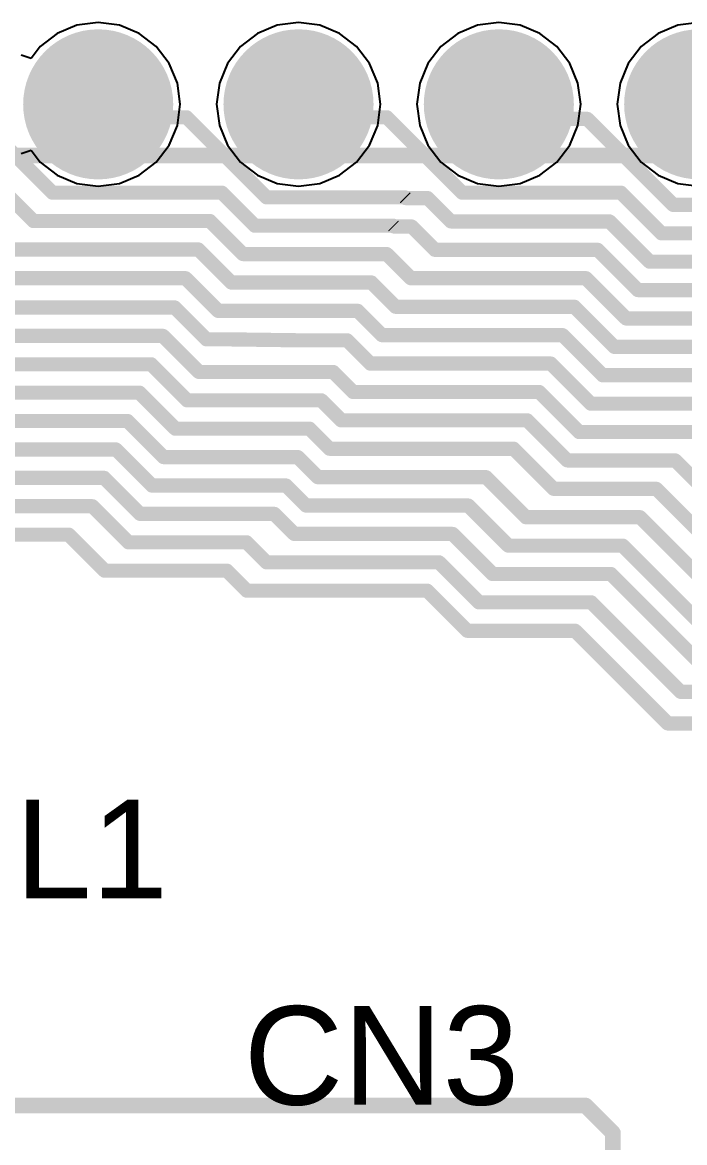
# Model space of a CAD drawing. Header units: inches. Extents: x 0 to 7.57, y 0 to 3.51.
# Drawn here: x 2.102 to 2.432, y 1.87 to 2.429 of the extents above; entities that cross this region are included whole.
import ezdxf

# ---------------------------------------------------------------- set-up
doc = ezdxf.new("R2010")
doc.units = ezdxf.units.IN
doc.header["$MEASUREMENT"] = 0
for name, color, linetype in [('Bottom Courtyard', 56, 'Continuous'), ('Bottom Solder', 6, 'Continuous'), ('L1', 1, 'Continuous'), ('L2', 5, 'Continuous'), ('Multi-Layer', 9, 'Continuous'), ('Pad Holes', 156, 'Continuous'), ('Top Overlay', 2, 'Continuous'), ('Top Solder', 216, 'Continuous')]:
    doc.layers.add(name, color=color, linetype=linetype)
doc.styles.add('Arial', font='', dxfattribs={"height": 0.2})
doc.styles.get('Arial').set_extended_font_data('Arial')

# ---------------------------------------------------------------- blocks, each defined once
blk = doc.blocks.new('FMC_160LCD_V2_B_46')
at = {"layer": 'Bottom Solder'}
h = blk.add_hatch(color=6, dxfattribs=at)
edge = h.paths.add_edge_path()
edge.add_arc((-0.55, -0.73425), 0.03746, 0, 360)
h = blk.add_hatch(color=6, dxfattribs=at)
edge = h.paths.add_edge_path()
edge.add_arc((-0.45, -0.73425), 0.03746, 0, 360)
h = blk.add_hatch(color=6, dxfattribs=at)
edge = h.paths.add_edge_path()
edge.add_arc((-0.35, -0.73425), 0.03746, 0, 360)
h = blk.add_hatch(color=6, dxfattribs=at)
edge = h.paths.add_edge_path()
edge.add_arc((-0.25, -0.73425), 0.03746, 0, 360)
at = {"layer": 'L1'}
h = blk.add_hatch(color=1, dxfattribs=at)
edge = h.paths.add_edge_path()
edge.add_arc((-0.55, -0.73425), 0.03346, 0, 360)
h = blk.add_hatch(color=1, dxfattribs=at)
edge = h.paths.add_edge_path()
edge.add_arc((-0.45, -0.73425), 0.03346, 0, 360)
h = blk.add_hatch(color=1, dxfattribs=at)
edge = h.paths.add_edge_path()
edge.add_arc((-0.35, -0.73425), 0.03346, 0, 360)
h = blk.add_hatch(color=1, dxfattribs=at)
edge = h.paths.add_edge_path()
edge.add_arc((-0.25, -0.73425), 0.03346, 0, 360)
at = {"layer": 'L2'}
h = blk.add_hatch(color=5, dxfattribs=at)
edge = h.paths.add_edge_path()
edge.add_arc((-0.55, -0.73425), 0.03346, 0, 360)
h = blk.add_hatch(color=5, dxfattribs=at)
edge = h.paths.add_edge_path()
edge.add_arc((-0.45, -0.73425), 0.03346, 0, 360)
h = blk.add_hatch(color=5, dxfattribs=at)
edge = h.paths.add_edge_path()
edge.add_arc((-0.35, -0.73425), 0.03346, 0, 360)
h = blk.add_hatch(color=5, dxfattribs=at)
edge = h.paths.add_edge_path()
edge.add_arc((-0.25, -0.73425), 0.03346, 0, 360)
at = {"layer": 'Multi-Layer'}
h = blk.add_hatch(color=9, dxfattribs=at)
edge = h.paths.add_edge_path()
edge.add_arc((-0.55, -0.73425), 0.03346, 0, 360)
h = blk.add_hatch(color=9, dxfattribs=at)
edge = h.paths.add_edge_path()
edge.add_arc((-0.45, -0.73425), 0.03346, 0, 360)
h = blk.add_hatch(color=9, dxfattribs=at)
edge = h.paths.add_edge_path()
edge.add_arc((-0.35, -0.73425), 0.03346, 0, 360)
h = blk.add_hatch(color=9, dxfattribs=at)
edge = h.paths.add_edge_path()
edge.add_arc((-0.25, -0.73425), 0.03346, 0, 360)
at = {"layer": 'Pad Holes'}
h = blk.add_hatch(color=7, dxfattribs=at)
edge = h.paths.add_edge_path()
edge.add_arc((-0.55, -0.73425), 0.02165, 0, 360)
h = blk.add_hatch(color=7, dxfattribs=at)
edge = h.paths.add_edge_path()
edge.add_arc((-0.45, -0.73425), 0.02165, 0, 360)
h = blk.add_hatch(color=7, dxfattribs=at)
edge = h.paths.add_edge_path()
edge.add_arc((-0.35, -0.73425), 0.02165, 0, 360)
h = blk.add_hatch(color=7, dxfattribs=at)
edge = h.paths.add_edge_path()
edge.add_arc((-0.25, -0.73425), 0.02165, 0, 360)
at = {"layer": 'Top Solder'}
h = blk.add_hatch(color=216, dxfattribs=at)
edge = h.paths.add_edge_path()
edge.add_arc((-0.55, -0.73425), 0.03746, 0, 360)
h = blk.add_hatch(color=216, dxfattribs=at)
edge = h.paths.add_edge_path()
edge.add_arc((-0.45, -0.73425), 0.03746, 0, 360)
h = blk.add_hatch(color=216, dxfattribs=at)
edge = h.paths.add_edge_path()
edge.add_arc((-0.35, -0.73425), 0.03746, 0, 360)
h = blk.add_hatch(color=216, dxfattribs=at)
edge = h.paths.add_edge_path()
edge.add_arc((-0.25, -0.73425), 0.03746, 0, 360)
blk = doc.blocks.new('BACKLIGHT_B_52')
at = {"layer": 'Bottom Courtyard'}
blk.add_lwpolyline([(1.41732, -0.70866, 0.00787, 0.00787, 0), (-1.41732, -0.70866, 0.00787, 0.00787, 0)], format="xyseb", dxfattribs=at)

msp = doc.modelspace()

# ---------------------------------------------------------------- linework, layer by layer
at = {"layer": 'L1'}
for points in [[(2.13976, 2.3878, 0.00709, 0.00709, 0), (2.14622, 2.38134, 0.00709, 0.00709, 0)], [(2.23976, 2.3878, 0.00709, 0.00709, 0), (2.24622, 2.38134, 0.00709, 0.00709, 0)], [(2.33976, 2.3878, 0.00709, 0.00709, 0), (2.34702, 2.38054, 0.00709, 0.00709, 0)], [(2.07649, 2.38414, 0.00709, 0.00709, 0), (2.10681, 2.35381, 0.00709, 0.00709, 0)], [(2.14622, 2.38134, 0.00709, 0.00709, 0), (2.18386, 2.38134, 0.00709, 0.00709, 0)], [(2.18386, 2.38134, 0.00709, 0.00709, 0), (2.22382, 2.34138, 0.00709, 0.00709, 0)], [(2.24622, 2.38134, 0.00709, 0.00709, 0), (2.28386, 2.38134, 0.00709, 0.00709, 0)], [(2.28386, 2.38134, 0.00709, 0.00709, 0), (2.3215, 2.3437, 0.00709, 0.00709, 0)], [(2.34702, 2.38054, 0.00709, 0.00709, 0), (2.38386, 2.38054, 0.00709, 0.00709, 0)], [(2.38386, 2.38054, 0.00709, 0.00709, 0), (2.4268, 2.3376, 0.00709, 0.00709, 0)], [(2.10681, 2.35381, 0.00709, 0.00709, 0), (2.11693, 2.3437, 0.00709, 0.00709, 0)], [(2.10681, 2.35381, 0.00709, 0.00709, 0), (2.10681, 2.35381, 0.00709, 0.00709, 0)], [(2.09331, 2.3437, 0.00709, 0.00709, 0), (2.10748, 2.32953, 0.00709, 0.00709, 0)], [(2.11693, 2.3437, 0.00709, 0.00709, 0), (2.20146, 2.3437, 0.00709, 0.00709, 0)], [(2.20146, 2.3437, 0.00709, 0.00709, 0), (2.21795, 2.32721, 0.00709, 0.00709, 0)], [(2.22382, 2.34138, 0.00709, 0.00709, 0), (2.29284, 2.34138, 0.00709, 0.00709, 0)], [(2.29284, 2.34138, 0.00709, 0.00709, 0), (2.29322, 2.341, 0.00709, 0.00709, 0)], [(2.29322, 2.341, 0.00709, 0.00709, 0), (2.30416, 2.341, 0.00709, 0.00709, 0)], [(2.30416, 2.341, 0.00709, 0.00709, 0), (2.31581, 2.32935, 0.00709, 0.00709, 0)], [(2.3215, 2.3437, 0.00709, 0.00709, 0), (2.40065, 2.3437, 0.00709, 0.00709, 0)], [(2.40065, 2.3437, 0.00709, 0.00709, 0), (2.42093, 2.32342, 0.00709, 0.00709, 0)], [(2.4268, 2.3376, 0.00709, 0.00709, 0), (2.50199, 2.3376, 0.00709, 0.00709, 0)], [(2.10748, 2.32953, 0.00709, 0.00709, 0), (2.19558, 2.32953, 0.00709, 0.00709, 0)], [(2.19558, 2.32953, 0.00709, 0.00709, 0), (2.21207, 2.31304, 0.00709, 0.00709, 0)], [(2.31581, 2.32935, 0.00709, 0.00709, 0), (2.39496, 2.32935, 0.00709, 0.00709, 0)], [(2.39496, 2.32935, 0.00709, 0.00709, 0), (2.41506, 2.30925, 0.00709, 0.00709, 0)], [(2.21795, 2.32721, 0.00709, 0.00709, 0), (2.28697, 2.32721, 0.00709, 0.00709, 0)], [(2.28697, 2.32721, 0.00709, 0.00709, 0), (2.28735, 2.32683, 0.00709, 0.00709, 0)], [(2.28735, 2.32683, 0.00709, 0.00709, 0), (2.29617, 2.32683, 0.00709, 0.00709, 0)], [(2.29617, 2.32683, 0.00709, 0.00709, 0), (2.30783, 2.31517, 0.00709, 0.00709, 0)], [(2.42093, 2.32342, 0.00709, 0.00709, 0), (2.49389, 2.32342, 0.00709, 0.00709, 0)], [(2.09803, 2.31535, 0.00709, 0.00709, 0), (2.18971, 2.31535, 0.00709, 0.00709, 0)], [(2.18971, 2.31535, 0.00709, 0.00709, 0), (2.2062, 2.29886, 0.00709, 0.00709, 0)], [(2.21207, 2.31304, 0.00709, 0.00709, 0), (2.28379, 2.31304, 0.00709, 0.00709, 0)], [(2.28379, 2.31304, 0.00709, 0.00709, 0), (2.29583, 2.301, 0.00709, 0.00709, 0)], [(2.30783, 2.31517, 0.00709, 0.00709, 0), (2.38909, 2.31517, 0.00709, 0.00709, 0)], [(2.38909, 2.31517, 0.00709, 0.00709, 0), (2.40919, 2.29508, 0.00709, 0.00709, 0)], [(2.41506, 2.30925, 0.00709, 0.00709, 0), (2.48579, 2.30925, 0.00709, 0.00709, 0)], [(2.08876, 2.301, 0.00709, 0.00709, 0), (2.18335, 2.301, 0.00709, 0.00709, 0)], [(2.18335, 2.301, 0.00709, 0.00709, 0), (2.19966, 2.28469, 0.00709, 0.00709, 0)], [(2.29583, 2.301, 0.00709, 0.00709, 0), (2.38322, 2.301, 0.00709, 0.00709, 0)], [(2.38322, 2.301, 0.00709, 0.00709, 0), (2.40331, 2.28091, 0.00709, 0.00709, 0)], [(2.2062, 2.29886, 0.00709, 0.00709, 0), (2.27614, 2.29886, 0.00709, 0.00709, 0)], [(2.27614, 2.29886, 0.00709, 0.00709, 0), (2.28827, 2.28673, 0.00709, 0.00709, 0)], [(2.40919, 2.29508, 0.00709, 0.00709, 0), (2.47769, 2.29508, 0.00709, 0.00709, 0)], [(2.08111, 2.28639, 0.00709, 0.00709, 0), (2.17792, 2.28639, 0.00709, 0.00709, 0)], [(2.17792, 2.28639, 0.00709, 0.00709, 0), (2.19379, 2.27052, 0.00709, 0.00709, 0)], [(2.19966, 2.28469, 0.00709, 0.00709, 0), (2.26935, 2.28469, 0.00709, 0.00709, 0)], [(2.26935, 2.28469, 0.00709, 0.00709, 0), (2.28149, 2.27256, 0.00709, 0.00709, 0)], [(2.28827, 2.28673, 0.00709, 0.00709, 0), (2.37744, 2.28673, 0.00709, 0.00709, 0)], [(2.37744, 2.28673, 0.00709, 0.00709, 0), (2.39744, 2.26673, 0.00709, 0.00709, 0)], [(2.40331, 2.28091, 0.00709, 0.00709, 0), (2.4696, 2.28091, 0.00709, 0.00709, 0)], [(2.28149, 2.27256, 0.00709, 0.00709, 0), (2.37157, 2.27256, 0.00709, 0.00709, 0)], [(2.37157, 2.27256, 0.00709, 0.00709, 0), (2.39157, 2.25256, 0.00709, 0.00709, 0)], [(2.07396, 2.27221, 0.00709, 0.00709, 0), (2.17205, 2.27221, 0.00709, 0.00709, 0)], [(2.17205, 2.27221, 0.00709, 0.00709, 0), (2.19005, 2.25421, 0.00709, 0.00709, 0)], [(2.19379, 2.27052, 0.00709, 0.00709, 0), (2.20163, 2.27052, 0.00709, 0.00709, 0)], [(2.20163, 2.27052, 0.00709, 0.00709, 0), (2.20168, 2.27052, 0.00709, 0.00709, 0)], [(2.20168, 2.27052, 0.00709, 0.00709, 0), (2.20175, 2.27052, 0.00709, 0.00709, 0)], [(2.20175, 2.27052, 0.00709, 0.00709, 0), (2.23987, 2.27, 0.00709, 0.00709, 0)], [(2.23987, 2.27, 0.00709, 0.00709, 0), (2.264, 2.27, 0.00709, 0.00709, 0)], [(2.264, 2.27, 0.00709, 0.00709, 0), (2.26608, 2.26792, 0.00709, 0.00709, 0)], [(2.26608, 2.26792, 0.00709, 0.00709, 0), (2.27561, 2.25839, 0.00709, 0.00709, 0)], [(2.39744, 2.26673, 0.00709, 0.00709, 0), (2.4615, 2.26673, 0.00709, 0.00709, 0)], [(2.06809, 2.25804, 0.00709, 0.00709, 0), (2.16618, 2.25804, 0.00709, 0.00709, 0)], [(2.16618, 2.25804, 0.00709, 0.00709, 0), (2.18418, 2.24004, 0.00709, 0.00709, 0)], [(2.27561, 2.25839, 0.00709, 0.00709, 0), (2.3657, 2.25839, 0.00709, 0.00709, 0)], [(2.3657, 2.25839, 0.00709, 0.00709, 0), (2.3857, 2.23839, 0.00709, 0.00709, 0)], [(2.19005, 2.25421, 0.00709, 0.00709, 0), (2.25701, 2.25421, 0.00709, 0.00709, 0)], [(2.25701, 2.25421, 0.00709, 0.00709, 0), (2.26701, 2.24421, 0.00709, 0.00709, 0)], [(2.39157, 2.25256, 0.00709, 0.00709, 0), (2.4534, 2.25256, 0.00709, 0.00709, 0)], [(2.06222, 2.24387, 0.00709, 0.00709, 0), (2.16031, 2.24387, 0.00709, 0.00709, 0)], [(2.16031, 2.24387, 0.00709, 0.00709, 0), (2.17831, 2.22587, 0.00709, 0.00709, 0)], [(2.18418, 2.24004, 0.00709, 0.00709, 0), (2.25114, 2.24004, 0.00709, 0.00709, 0)], [(2.25114, 2.24004, 0.00709, 0.00709, 0), (2.26114, 2.23004, 0.00709, 0.00709, 0)], [(2.26701, 2.24421, 0.00709, 0.00709, 0), (2.35983, 2.24421, 0.00709, 0.00709, 0)], [(2.35983, 2.24421, 0.00709, 0.00709, 0), (2.37983, 2.22421, 0.00709, 0.00709, 0)], [(2.3857, 2.23839, 0.00709, 0.00709, 0), (2.4453, 2.23839, 0.00709, 0.00709, 0)], [(2.05635, 2.22969, 0.00709, 0.00709, 0), (2.15444, 2.22969, 0.00709, 0.00709, 0)], [(2.15444, 2.22969, 0.00709, 0.00709, 0), (2.17244, 2.21169, 0.00709, 0.00709, 0)], [(2.26114, 2.23004, 0.00709, 0.00709, 0), (2.35396, 2.23004, 0.00709, 0.00709, 0)], [(2.35396, 2.23004, 0.00709, 0.00709, 0), (2.37396, 2.21004, 0.00709, 0.00709, 0)], [(2.17831, 2.22587, 0.00709, 0.00709, 0), (2.24527, 2.22587, 0.00709, 0.00709, 0)], [(2.24527, 2.22587, 0.00709, 0.00709, 0), (2.25527, 2.21587, 0.00709, 0.00709, 0)], [(2.37983, 2.22421, 0.00709, 0.00709, 0), (2.4372, 2.22421, 0.00709, 0.00709, 0)], [(2.05048, 2.21552, 0.00709, 0.00709, 0), (2.14857, 2.21552, 0.00709, 0.00709, 0)], [(2.14857, 2.21552, 0.00709, 0.00709, 0), (2.16657, 2.19752, 0.00709, 0.00709, 0)], [(2.17244, 2.21169, 0.00709, 0.00709, 0), (2.2394, 2.21169, 0.00709, 0.00709, 0)], [(2.2394, 2.21169, 0.00709, 0.00709, 0), (2.24939, 2.20169, 0.00709, 0.00709, 0)], [(2.25527, 2.21587, 0.00709, 0.00709, 0), (2.34713, 2.21587, 0.00709, 0.00709, 0)], [(2.34713, 2.21587, 0.00709, 0.00709, 0), (2.36713, 2.19587, 0.00709, 0.00709, 0)], [(2.37396, 2.21004, 0.00709, 0.00709, 0), (2.42776, 2.21004, 0.00709, 0.00709, 0)], [(2.42776, 2.21004, 0.00709, 0.00709, 0), (2.46457, 2.17323, 0.00709, 0.00709, 0)], [(2.04065, 2.20135, 0.00709, 0.00709, 0), (2.1427, 2.20135, 0.00709, 0.00709, 0)], [(2.1427, 2.20135, 0.00709, 0.00709, 0), (2.1607, 2.18335, 0.00709, 0.00709, 0)], [(2.24939, 2.20169, 0.00709, 0.00709, 0), (2.33331, 2.20169, 0.00709, 0.00709, 0)], [(2.33331, 2.20169, 0.00709, 0.00709, 0), (2.35331, 2.18169, 0.00709, 0.00709, 0)], [(2.16657, 2.19752, 0.00709, 0.00709, 0), (2.23352, 2.19752, 0.00709, 0.00709, 0)], [(2.23352, 2.19752, 0.00709, 0.00709, 0), (2.24352, 2.18752, 0.00709, 0.00709, 0)], [(2.36713, 2.19587, 0.00709, 0.00709, 0), (2.41831, 2.19587, 0.00709, 0.00709, 0)], [(2.41831, 2.19587, 0.00709, 0.00709, 0), (2.45669, 2.15748, 0.00709, 0.00709, 0)], [(2.03387, 2.18717, 0.00709, 0.00709, 0), (2.13683, 2.18717, 0.00709, 0.00709, 0)], [(2.13683, 2.18717, 0.00709, 0.00709, 0), (2.15483, 2.16917, 0.00709, 0.00709, 0)], [(2.1607, 2.18335, 0.00709, 0.00709, 0), (2.22765, 2.18335, 0.00709, 0.00709, 0)], [(2.22765, 2.18335, 0.00709, 0.00709, 0), (2.23765, 2.17335, 0.00709, 0.00709, 0)], [(2.24352, 2.18752, 0.00709, 0.00709, 0), (2.32448, 2.18752, 0.00709, 0.00709, 0)], [(2.32448, 2.18752, 0.00709, 0.00709, 0), (2.34448, 2.16752, 0.00709, 0.00709, 0)], [(2.35331, 2.18169, 0.00709, 0.00709, 0), (2.41021, 2.18169, 0.00709, 0.00709, 0)], [(2.41021, 2.18169, 0.00709, 0.00709, 0), (2.45017, 2.14173, 0.00709, 0.00709, 0)], [(2.028, 2.173, 0.00709, 0.00709, 0), (2.125, 2.173, 0.00709, 0.00709, 0)], [(2.125, 2.173, 0.00709, 0.00709, 0), (2.143, 2.155, 0.00709, 0.00709, 0)], [(2.23765, 2.17335, 0.00709, 0.00709, 0), (2.31665, 2.17335, 0.00709, 0.00709, 0)], [(2.31665, 2.17335, 0.00709, 0.00709, 0), (2.33665, 2.15335, 0.00709, 0.00709, 0)], [(2.15483, 2.16917, 0.00709, 0.00709, 0), (2.21383, 2.16917, 0.00709, 0.00709, 0)], [(2.21383, 2.16917, 0.00709, 0.00709, 0), (2.22383, 2.15917, 0.00709, 0.00709, 0)], [(2.34448, 2.16752, 0.00709, 0.00709, 0), (2.40152, 2.16752, 0.00709, 0.00709, 0)], [(2.40152, 2.16752, 0.00709, 0.00709, 0), (2.44404, 2.125, 0.00709, 0.00709, 0)], [(2.143, 2.155, 0.00709, 0.00709, 0), (2.204, 2.155, 0.00709, 0.00709, 0)], [(2.204, 2.155, 0.00709, 0.00709, 0), (2.214, 2.145, 0.00709, 0.00709, 0)], [(2.22383, 2.15917, 0.00709, 0.00709, 0), (2.30987, 2.15917, 0.00709, 0.00709, 0)], [(2.30987, 2.15917, 0.00709, 0.00709, 0), (2.32987, 2.13917, 0.00709, 0.00709, 0)], [(2.33665, 2.15335, 0.00709, 0.00709, 0), (2.39565, 2.15335, 0.00709, 0.00709, 0)], [(2.39565, 2.15335, 0.00709, 0.00709, 0), (2.439, 2.11, 0.00709, 0.00709, 0)], [(2.214, 2.145, 0.00709, 0.00709, 0), (2.304, 2.145, 0.00709, 0.00709, 0)], [(2.304, 2.145, 0.00709, 0.00709, 0), (2.324, 2.125, 0.00709, 0.00709, 0)], [(2.32987, 2.13917, 0.00709, 0.00709, 0), (2.38592, 2.13917, 0.00709, 0.00709, 0)], [(2.38592, 2.13917, 0.00709, 0.00709, 0), (2.4306, 2.09449, 0.00709, 0.00709, 0)], [(2.324, 2.125, 0.00709, 0.00709, 0), (2.37782, 2.125, 0.00709, 0.00709, 0)], [(2.37782, 2.125, 0.00709, 0.00709, 0), (2.42408, 2.07874, 0.00709, 0.00709, 0)], [(2.4306, 2.09449, 0.00709, 0.00709, 0), (2.6276, 2.09449, 0.00709, 0.00709, 0)], [(2.42408, 2.07874, 0.00709, 0.00709, 0), (2.6233, 2.07874, 0.00709, 0.00709, 0)], [(2.03984, 1.888, 0.00787, 0.00787, 0), (2.383, 1.888, 0.00787, 0.00787, 0)], [(2.383, 1.888, 0.00787, 0.00787, 0), (2.39671, 1.87429, 0.00787, 0.00787, 0)], [(2.39671, 1.82003, 0.00787, 0.00787, 0), (2.39671, 1.87429, 0.00787, 0.00787, 0)]]:
    msp.add_lwpolyline(points, format="xyseb", dxfattribs=at)
for points in [[(2.13799, 2.3878, 0.00354, 0.00354, 1), (2.14154, 2.3878, 0.00354, 0.00354, 1)], [(2.23799, 2.3878, 0.00354, 0.00354, 1), (2.24154, 2.3878, 0.00354, 0.00354, 1)], [(2.33799, 2.3878, 0.00354, 0.00354, 1), (2.34154, 2.3878, 0.00354, 0.00354, 1)], [(2.14445, 2.38134, 0.00354, 0.00354, 1), (2.14799, 2.38134, 0.00354, 0.00354, 1)], [(2.14445, 2.38134, 0.00354, 0.00354, 1), (2.14799, 2.38134, 0.00354, 0.00354, 1)], [(2.18209, 2.38134, 0.00354, 0.00354, 1), (2.18563, 2.38134, 0.00354, 0.00354, 1)], [(2.18209, 2.38134, 0.00354, 0.00354, 1), (2.18563, 2.38134, 0.00354, 0.00354, 1)], [(2.24445, 2.38134, 0.00354, 0.00354, 1), (2.24799, 2.38134, 0.00354, 0.00354, 1)], [(2.24445, 2.38134, 0.00354, 0.00354, 1), (2.24799, 2.38134, 0.00354, 0.00354, 1)], [(2.28209, 2.38134, 0.00354, 0.00354, 1), (2.28563, 2.38134, 0.00354, 0.00354, 1)], [(2.28209, 2.38134, 0.00354, 0.00354, 1), (2.28563, 2.38134, 0.00354, 0.00354, 1)], [(2.34525, 2.38054, 0.00354, 0.00354, 1), (2.34879, 2.38054, 0.00354, 0.00354, 1)], [(2.34525, 2.38054, 0.00354, 0.00354, 1), (2.34879, 2.38054, 0.00354, 0.00354, 1)], [(2.38209, 2.38054, 0.00354, 0.00354, 1), (2.38563, 2.38054, 0.00354, 0.00354, 1)], [(2.38209, 2.38054, 0.00354, 0.00354, 1), (2.38563, 2.38054, 0.00354, 0.00354, 1)], [(2.10504, 2.35381, 0.00354, 0.00354, 1), (2.10859, 2.35381, 0.00354, 0.00354, 1)], [(2.10504, 2.35381, 0.00354, 0.00354, 1), (2.10859, 2.35381, 0.00354, 0.00354, 1)], [(2.10504, 2.35381, 0.00354, 0.00354, 1), (2.10859, 2.35381, 0.00354, 0.00354, 1)], [(2.10504, 2.35381, 0.00354, 0.00354, 1), (2.10859, 2.35381, 0.00354, 0.00354, 1)], [(2.11516, 2.3437, 0.00354, 0.00354, 1), (2.1187, 2.3437, 0.00354, 0.00354, 1)], [(2.11516, 2.3437, 0.00354, 0.00354, 1), (2.1187, 2.3437, 0.00354, 0.00354, 1)], [(2.19968, 2.3437, 0.00354, 0.00354, 1), (2.20323, 2.3437, 0.00354, 0.00354, 1)], [(2.19968, 2.3437, 0.00354, 0.00354, 1), (2.20323, 2.3437, 0.00354, 0.00354, 1)], [(2.22204, 2.34138, 0.00354, 0.00354, 1), (2.22559, 2.34138, 0.00354, 0.00354, 1)], [(2.22204, 2.34138, 0.00354, 0.00354, 1), (2.22559, 2.34138, 0.00354, 0.00354, 1)], [(2.29106, 2.34138, 0.00354, 0.00354, 1), (2.29461, 2.34138, 0.00354, 0.00354, 1)], [(2.29106, 2.34138, 0.00354, 0.00354, 1), (2.29461, 2.34138, 0.00354, 0.00354, 1)], [(2.29145, 2.341, 0.00354, 0.00354, 1), (2.29499, 2.341, 0.00354, 0.00354, 1)], [(2.29145, 2.341, 0.00354, 0.00354, 1), (2.29499, 2.341, 0.00354, 0.00354, 1)], [(2.30238, 2.341, 0.00354, 0.00354, 1), (2.30593, 2.341, 0.00354, 0.00354, 1)], [(2.30238, 2.341, 0.00354, 0.00354, 1), (2.30593, 2.341, 0.00354, 0.00354, 1)], [(2.31973, 2.3437, 0.00354, 0.00354, 1), (2.32327, 2.3437, 0.00354, 0.00354, 1)], [(2.31973, 2.3437, 0.00354, 0.00354, 1), (2.32327, 2.3437, 0.00354, 0.00354, 1)], [(2.39888, 2.3437, 0.00354, 0.00354, 1), (2.40242, 2.3437, 0.00354, 0.00354, 1)], [(2.39888, 2.3437, 0.00354, 0.00354, 1), (2.40242, 2.3437, 0.00354, 0.00354, 1)], [(2.42503, 2.3376, 0.00354, 0.00354, 1), (2.42857, 2.3376, 0.00354, 0.00354, 1)], [(2.42503, 2.3376, 0.00354, 0.00354, 1), (2.42857, 2.3376, 0.00354, 0.00354, 1)], [(2.10571, 2.32953, 0.00354, 0.00354, 1), (2.10925, 2.32953, 0.00354, 0.00354, 1)], [(2.10571, 2.32953, 0.00354, 0.00354, 1), (2.10925, 2.32953, 0.00354, 0.00354, 1)], [(2.19381, 2.32953, 0.00354, 0.00354, 1), (2.19736, 2.32953, 0.00354, 0.00354, 1)], [(2.19381, 2.32953, 0.00354, 0.00354, 1), (2.19736, 2.32953, 0.00354, 0.00354, 1)], [(2.31404, 2.32935, 0.00354, 0.00354, 1), (2.31758, 2.32935, 0.00354, 0.00354, 1)], [(2.31404, 2.32935, 0.00354, 0.00354, 1), (2.31758, 2.32935, 0.00354, 0.00354, 1)], [(2.39319, 2.32935, 0.00354, 0.00354, 1), (2.39673, 2.32935, 0.00354, 0.00354, 1)], [(2.39319, 2.32935, 0.00354, 0.00354, 1), (2.39673, 2.32935, 0.00354, 0.00354, 1)], [(2.21617, 2.32721, 0.00354, 0.00354, 1), (2.21972, 2.32721, 0.00354, 0.00354, 1)], [(2.21617, 2.32721, 0.00354, 0.00354, 1), (2.21972, 2.32721, 0.00354, 0.00354, 1)], [(2.28519, 2.32721, 0.00354, 0.00354, 1), (2.28874, 2.32721, 0.00354, 0.00354, 1)], [(2.28519, 2.32721, 0.00354, 0.00354, 1), (2.28874, 2.32721, 0.00354, 0.00354, 1)], [(2.28558, 2.32683, 0.00354, 0.00354, 1), (2.28912, 2.32683, 0.00354, 0.00354, 1)], [(2.28558, 2.32683, 0.00354, 0.00354, 1), (2.28912, 2.32683, 0.00354, 0.00354, 1)], [(2.2944, 2.32683, 0.00354, 0.00354, 1), (2.29794, 2.32683, 0.00354, 0.00354, 1)], [(2.2944, 2.32683, 0.00354, 0.00354, 1), (2.29794, 2.32683, 0.00354, 0.00354, 1)], [(2.41915, 2.32342, 0.00354, 0.00354, 1), (2.4227, 2.32342, 0.00354, 0.00354, 1)], [(2.41915, 2.32342, 0.00354, 0.00354, 1), (2.4227, 2.32342, 0.00354, 0.00354, 1)], [(2.18794, 2.31535, 0.00354, 0.00354, 1), (2.19149, 2.31535, 0.00354, 0.00354, 1)], [(2.18794, 2.31535, 0.00354, 0.00354, 1), (2.19149, 2.31535, 0.00354, 0.00354, 1)], [(2.2103, 2.31304, 0.00354, 0.00354, 1), (2.21385, 2.31304, 0.00354, 0.00354, 1)], [(2.2103, 2.31304, 0.00354, 0.00354, 1), (2.21385, 2.31304, 0.00354, 0.00354, 1)], [(2.28202, 2.31304, 0.00354, 0.00354, 1), (2.28556, 2.31304, 0.00354, 0.00354, 1)], [(2.28202, 2.31304, 0.00354, 0.00354, 1), (2.28556, 2.31304, 0.00354, 0.00354, 1)], [(2.30606, 2.31517, 0.00354, 0.00354, 1), (2.3096, 2.31517, 0.00354, 0.00354, 1)], [(2.30606, 2.31517, 0.00354, 0.00354, 1), (2.3096, 2.31517, 0.00354, 0.00354, 1)], [(2.38732, 2.31517, 0.00354, 0.00354, 1), (2.39086, 2.31517, 0.00354, 0.00354, 1)], [(2.38732, 2.31517, 0.00354, 0.00354, 1), (2.39086, 2.31517, 0.00354, 0.00354, 1)], [(2.41328, 2.30925, 0.00354, 0.00354, 1), (2.41683, 2.30925, 0.00354, 0.00354, 1)], [(2.41328, 2.30925, 0.00354, 0.00354, 1), (2.41683, 2.30925, 0.00354, 0.00354, 1)], [(2.18158, 2.301, 0.00354, 0.00354, 1), (2.18512, 2.301, 0.00354, 0.00354, 1)], [(2.18158, 2.301, 0.00354, 0.00354, 1), (2.18512, 2.301, 0.00354, 0.00354, 1)], [(2.29405, 2.301, 0.00354, 0.00354, 1), (2.2976, 2.301, 0.00354, 0.00354, 1)], [(2.29405, 2.301, 0.00354, 0.00354, 1), (2.2976, 2.301, 0.00354, 0.00354, 1)], [(2.38145, 2.301, 0.00354, 0.00354, 1), (2.38499, 2.301, 0.00354, 0.00354, 1)], [(2.38145, 2.301, 0.00354, 0.00354, 1), (2.38499, 2.301, 0.00354, 0.00354, 1)], [(2.20443, 2.29886, 0.00354, 0.00354, 1), (2.20798, 2.29886, 0.00354, 0.00354, 1)], [(2.20443, 2.29886, 0.00354, 0.00354, 1), (2.20798, 2.29886, 0.00354, 0.00354, 1)], [(2.27436, 2.29886, 0.00354, 0.00354, 1), (2.27791, 2.29886, 0.00354, 0.00354, 1)], [(2.27436, 2.29886, 0.00354, 0.00354, 1), (2.27791, 2.29886, 0.00354, 0.00354, 1)], [(2.40741, 2.29508, 0.00354, 0.00354, 1), (2.41096, 2.29508, 0.00354, 0.00354, 1)], [(2.40741, 2.29508, 0.00354, 0.00354, 1), (2.41096, 2.29508, 0.00354, 0.00354, 1)], [(2.17615, 2.28639, 0.00354, 0.00354, 1), (2.17969, 2.28639, 0.00354, 0.00354, 1)], [(2.17615, 2.28639, 0.00354, 0.00354, 1), (2.17969, 2.28639, 0.00354, 0.00354, 1)], [(2.19789, 2.28469, 0.00354, 0.00354, 1), (2.20143, 2.28469, 0.00354, 0.00354, 1)], [(2.19789, 2.28469, 0.00354, 0.00354, 1), (2.20143, 2.28469, 0.00354, 0.00354, 1)], [(2.26758, 2.28469, 0.00354, 0.00354, 1), (2.27113, 2.28469, 0.00354, 0.00354, 1)], [(2.26758, 2.28469, 0.00354, 0.00354, 1), (2.27113, 2.28469, 0.00354, 0.00354, 1)], [(2.2865, 2.28673, 0.00354, 0.00354, 1), (2.29004, 2.28673, 0.00354, 0.00354, 1)], [(2.2865, 2.28673, 0.00354, 0.00354, 1), (2.29004, 2.28673, 0.00354, 0.00354, 1)], [(2.37567, 2.28673, 0.00354, 0.00354, 1), (2.37922, 2.28673, 0.00354, 0.00354, 1)], [(2.37567, 2.28673, 0.00354, 0.00354, 1), (2.37922, 2.28673, 0.00354, 0.00354, 1)], [(2.40154, 2.28091, 0.00354, 0.00354, 1), (2.40509, 2.28091, 0.00354, 0.00354, 1)], [(2.40154, 2.28091, 0.00354, 0.00354, 1), (2.40509, 2.28091, 0.00354, 0.00354, 1)], [(2.27971, 2.27256, 0.00354, 0.00354, 1), (2.28326, 2.27256, 0.00354, 0.00354, 1)], [(2.27971, 2.27256, 0.00354, 0.00354, 1), (2.28326, 2.27256, 0.00354, 0.00354, 1)], [(2.3698, 2.27256, 0.00354, 0.00354, 1), (2.37334, 2.27256, 0.00354, 0.00354, 1)], [(2.3698, 2.27256, 0.00354, 0.00354, 1), (2.37334, 2.27256, 0.00354, 0.00354, 1)], [(2.17028, 2.27221, 0.00354, 0.00354, 1), (2.17382, 2.27221, 0.00354, 0.00354, 1)], [(2.17028, 2.27221, 0.00354, 0.00354, 1), (2.17382, 2.27221, 0.00354, 0.00354, 1)], [(2.19202, 2.27052, 0.00354, 0.00354, 1), (2.19556, 2.27052, 0.00354, 0.00354, 1)], [(2.19202, 2.27052, 0.00354, 0.00354, 1), (2.19556, 2.27052, 0.00354, 0.00354, 1)], [(2.19986, 2.27052, 0.00354, 0.00354, 1), (2.2034, 2.27052, 0.00354, 0.00354, 1)], [(2.19986, 2.27052, 0.00354, 0.00354, 1), (2.2034, 2.27052, 0.00354, 0.00354, 1)], [(2.19991, 2.27052, 0.00354, 0.00354, 1), (2.20345, 2.27052, 0.00354, 0.00354, 1)], [(2.19991, 2.27052, 0.00354, 0.00354, 1), (2.20345, 2.27052, 0.00354, 0.00354, 1)], [(2.19998, 2.27052, 0.00354, 0.00354, 1), (2.20352, 2.27052, 0.00354, 0.00354, 1)], [(2.19998, 2.27052, 0.00354, 0.00354, 1), (2.20352, 2.27052, 0.00354, 0.00354, 1)], [(2.2381, 2.27, 0.00354, 0.00354, 1), (2.24164, 2.27, 0.00354, 0.00354, 1)], [(2.2381, 2.27, 0.00354, 0.00354, 1), (2.24164, 2.27, 0.00354, 0.00354, 1)], [(2.26223, 2.27, 0.00354, 0.00354, 1), (2.26577, 2.27, 0.00354, 0.00354, 1)], [(2.26223, 2.27, 0.00354, 0.00354, 1), (2.26577, 2.27, 0.00354, 0.00354, 1)], [(2.2643, 2.26792, 0.00354, 0.00354, 1), (2.26785, 2.26792, 0.00354, 0.00354, 1)], [(2.2643, 2.26792, 0.00354, 0.00354, 1), (2.26785, 2.26792, 0.00354, 0.00354, 1)], [(2.39567, 2.26673, 0.00354, 0.00354, 1), (2.39922, 2.26673, 0.00354, 0.00354, 1)], [(2.39567, 2.26673, 0.00354, 0.00354, 1), (2.39922, 2.26673, 0.00354, 0.00354, 1)], [(2.16441, 2.25804, 0.00354, 0.00354, 1), (2.16795, 2.25804, 0.00354, 0.00354, 1)], [(2.16441, 2.25804, 0.00354, 0.00354, 1), (2.16795, 2.25804, 0.00354, 0.00354, 1)], [(2.27384, 2.25839, 0.00354, 0.00354, 1), (2.27739, 2.25839, 0.00354, 0.00354, 1)], [(2.27384, 2.25839, 0.00354, 0.00354, 1), (2.27739, 2.25839, 0.00354, 0.00354, 1)], [(2.36393, 2.25839, 0.00354, 0.00354, 1), (2.36747, 2.25839, 0.00354, 0.00354, 1)], [(2.36393, 2.25839, 0.00354, 0.00354, 1), (2.36747, 2.25839, 0.00354, 0.00354, 1)], [(2.18828, 2.25421, 0.00354, 0.00354, 1), (2.19182, 2.25421, 0.00354, 0.00354, 1)], [(2.18828, 2.25421, 0.00354, 0.00354, 1), (2.19182, 2.25421, 0.00354, 0.00354, 1)], [(2.25524, 2.25421, 0.00354, 0.00354, 1), (2.25878, 2.25421, 0.00354, 0.00354, 1)], [(2.25524, 2.25421, 0.00354, 0.00354, 1), (2.25878, 2.25421, 0.00354, 0.00354, 1)], [(2.3898, 2.25256, 0.00354, 0.00354, 1), (2.39334, 2.25256, 0.00354, 0.00354, 1)], [(2.3898, 2.25256, 0.00354, 0.00354, 1), (2.39334, 2.25256, 0.00354, 0.00354, 1)], [(2.15854, 2.24387, 0.00354, 0.00354, 1), (2.16208, 2.24387, 0.00354, 0.00354, 1)], [(2.15854, 2.24387, 0.00354, 0.00354, 1), (2.16208, 2.24387, 0.00354, 0.00354, 1)], [(2.18241, 2.24004, 0.00354, 0.00354, 1), (2.18595, 2.24004, 0.00354, 0.00354, 1)], [(2.18241, 2.24004, 0.00354, 0.00354, 1), (2.18595, 2.24004, 0.00354, 0.00354, 1)], [(2.24936, 2.24004, 0.00354, 0.00354, 1), (2.25291, 2.24004, 0.00354, 0.00354, 1)], [(2.24936, 2.24004, 0.00354, 0.00354, 1), (2.25291, 2.24004, 0.00354, 0.00354, 1)], [(2.26524, 2.24421, 0.00354, 0.00354, 1), (2.26878, 2.24421, 0.00354, 0.00354, 1)], [(2.26524, 2.24421, 0.00354, 0.00354, 1), (2.26878, 2.24421, 0.00354, 0.00354, 1)], [(2.35806, 2.24421, 0.00354, 0.00354, 1), (2.3616, 2.24421, 0.00354, 0.00354, 1)], [(2.35806, 2.24421, 0.00354, 0.00354, 1), (2.3616, 2.24421, 0.00354, 0.00354, 1)], [(2.38393, 2.23839, 0.00354, 0.00354, 1), (2.38747, 2.23839, 0.00354, 0.00354, 1)], [(2.38393, 2.23839, 0.00354, 0.00354, 1), (2.38747, 2.23839, 0.00354, 0.00354, 1)], [(2.15267, 2.22969, 0.00354, 0.00354, 1), (2.15621, 2.22969, 0.00354, 0.00354, 1)], [(2.15267, 2.22969, 0.00354, 0.00354, 1), (2.15621, 2.22969, 0.00354, 0.00354, 1)], [(2.25936, 2.23004, 0.00354, 0.00354, 1), (2.26291, 2.23004, 0.00354, 0.00354, 1)], [(2.25936, 2.23004, 0.00354, 0.00354, 1), (2.26291, 2.23004, 0.00354, 0.00354, 1)], [(2.35219, 2.23004, 0.00354, 0.00354, 1), (2.35573, 2.23004, 0.00354, 0.00354, 1)], [(2.35219, 2.23004, 0.00354, 0.00354, 1), (2.35573, 2.23004, 0.00354, 0.00354, 1)], [(2.17654, 2.22587, 0.00354, 0.00354, 1), (2.18008, 2.22587, 0.00354, 0.00354, 1)], [(2.17654, 2.22587, 0.00354, 0.00354, 1), (2.18008, 2.22587, 0.00354, 0.00354, 1)], [(2.24349, 2.22587, 0.00354, 0.00354, 1), (2.24704, 2.22587, 0.00354, 0.00354, 1)], [(2.24349, 2.22587, 0.00354, 0.00354, 1), (2.24704, 2.22587, 0.00354, 0.00354, 1)], [(2.37806, 2.22421, 0.00354, 0.00354, 1), (2.3816, 2.22421, 0.00354, 0.00354, 1)], [(2.37806, 2.22421, 0.00354, 0.00354, 1), (2.3816, 2.22421, 0.00354, 0.00354, 1)], [(2.1468, 2.21552, 0.00354, 0.00354, 1), (2.15034, 2.21552, 0.00354, 0.00354, 1)], [(2.1468, 2.21552, 0.00354, 0.00354, 1), (2.15034, 2.21552, 0.00354, 0.00354, 1)], [(2.17067, 2.21169, 0.00354, 0.00354, 1), (2.17421, 2.21169, 0.00354, 0.00354, 1)], [(2.17067, 2.21169, 0.00354, 0.00354, 1), (2.17421, 2.21169, 0.00354, 0.00354, 1)], [(2.23762, 2.21169, 0.00354, 0.00354, 1), (2.24117, 2.21169, 0.00354, 0.00354, 1)], [(2.23762, 2.21169, 0.00354, 0.00354, 1), (2.24117, 2.21169, 0.00354, 0.00354, 1)], [(2.25349, 2.21587, 0.00354, 0.00354, 1), (2.25704, 2.21587, 0.00354, 0.00354, 1)], [(2.25349, 2.21587, 0.00354, 0.00354, 1), (2.25704, 2.21587, 0.00354, 0.00354, 1)], [(2.34536, 2.21587, 0.00354, 0.00354, 1), (2.34891, 2.21587, 0.00354, 0.00354, 1)], [(2.34536, 2.21587, 0.00354, 0.00354, 1), (2.34891, 2.21587, 0.00354, 0.00354, 1)], [(2.37219, 2.21004, 0.00354, 0.00354, 1), (2.37573, 2.21004, 0.00354, 0.00354, 1)], [(2.37219, 2.21004, 0.00354, 0.00354, 1), (2.37573, 2.21004, 0.00354, 0.00354, 1)], [(2.42598, 2.21004, 0.00354, 0.00354, 1), (2.42953, 2.21004, 0.00354, 0.00354, 1)], [(2.42598, 2.21004, 0.00354, 0.00354, 1), (2.42953, 2.21004, 0.00354, 0.00354, 1)], [(2.14093, 2.20135, 0.00354, 0.00354, 1), (2.14447, 2.20135, 0.00354, 0.00354, 1)], [(2.14093, 2.20135, 0.00354, 0.00354, 1), (2.14447, 2.20135, 0.00354, 0.00354, 1)], [(2.24762, 2.20169, 0.00354, 0.00354, 1), (2.25117, 2.20169, 0.00354, 0.00354, 1)], [(2.24762, 2.20169, 0.00354, 0.00354, 1), (2.25117, 2.20169, 0.00354, 0.00354, 1)], [(2.33154, 2.20169, 0.00354, 0.00354, 1), (2.33508, 2.20169, 0.00354, 0.00354, 1)], [(2.33154, 2.20169, 0.00354, 0.00354, 1), (2.33508, 2.20169, 0.00354, 0.00354, 1)], [(2.1648, 2.19752, 0.00354, 0.00354, 1), (2.16834, 2.19752, 0.00354, 0.00354, 1)], [(2.1648, 2.19752, 0.00354, 0.00354, 1), (2.16834, 2.19752, 0.00354, 0.00354, 1)], [(2.23175, 2.19752, 0.00354, 0.00354, 1), (2.2353, 2.19752, 0.00354, 0.00354, 1)], [(2.23175, 2.19752, 0.00354, 0.00354, 1), (2.2353, 2.19752, 0.00354, 0.00354, 1)], [(2.36536, 2.19587, 0.00354, 0.00354, 1), (2.36891, 2.19587, 0.00354, 0.00354, 1)], [(2.36536, 2.19587, 0.00354, 0.00354, 1), (2.36891, 2.19587, 0.00354, 0.00354, 1)], [(2.41654, 2.19587, 0.00354, 0.00354, 1), (2.42008, 2.19587, 0.00354, 0.00354, 1)], [(2.41654, 2.19587, 0.00354, 0.00354, 1), (2.42008, 2.19587, 0.00354, 0.00354, 1)], [(2.13506, 2.18717, 0.00354, 0.00354, 1), (2.1386, 2.18717, 0.00354, 0.00354, 1)], [(2.13506, 2.18717, 0.00354, 0.00354, 1), (2.1386, 2.18717, 0.00354, 0.00354, 1)], [(2.15893, 2.18335, 0.00354, 0.00354, 1), (2.16247, 2.18335, 0.00354, 0.00354, 1)], [(2.15893, 2.18335, 0.00354, 0.00354, 1), (2.16247, 2.18335, 0.00354, 0.00354, 1)], [(2.22588, 2.18335, 0.00354, 0.00354, 1), (2.22943, 2.18335, 0.00354, 0.00354, 1)], [(2.22588, 2.18335, 0.00354, 0.00354, 1), (2.22943, 2.18335, 0.00354, 0.00354, 1)], [(2.24175, 2.18752, 0.00354, 0.00354, 1), (2.2453, 2.18752, 0.00354, 0.00354, 1)], [(2.24175, 2.18752, 0.00354, 0.00354, 1), (2.2453, 2.18752, 0.00354, 0.00354, 1)], [(2.32271, 2.18752, 0.00354, 0.00354, 1), (2.32625, 2.18752, 0.00354, 0.00354, 1)], [(2.32271, 2.18752, 0.00354, 0.00354, 1), (2.32625, 2.18752, 0.00354, 0.00354, 1)], [(2.35154, 2.18169, 0.00354, 0.00354, 1), (2.35508, 2.18169, 0.00354, 0.00354, 1)], [(2.35154, 2.18169, 0.00354, 0.00354, 1), (2.35508, 2.18169, 0.00354, 0.00354, 1)], [(2.40844, 2.18169, 0.00354, 0.00354, 1), (2.41198, 2.18169, 0.00354, 0.00354, 1)], [(2.40844, 2.18169, 0.00354, 0.00354, 1), (2.41198, 2.18169, 0.00354, 0.00354, 1)], [(2.12323, 2.173, 0.00354, 0.00354, 1), (2.12677, 2.173, 0.00354, 0.00354, 1)], [(2.12323, 2.173, 0.00354, 0.00354, 1), (2.12677, 2.173, 0.00354, 0.00354, 1)], [(2.23588, 2.17335, 0.00354, 0.00354, 1), (2.23943, 2.17335, 0.00354, 0.00354, 1)], [(2.23588, 2.17335, 0.00354, 0.00354, 1), (2.23943, 2.17335, 0.00354, 0.00354, 1)], [(2.31488, 2.17335, 0.00354, 0.00354, 1), (2.31843, 2.17335, 0.00354, 0.00354, 1)], [(2.31488, 2.17335, 0.00354, 0.00354, 1), (2.31843, 2.17335, 0.00354, 0.00354, 1)], [(2.15306, 2.16917, 0.00354, 0.00354, 1), (2.1566, 2.16917, 0.00354, 0.00354, 1)], [(2.15306, 2.16917, 0.00354, 0.00354, 1), (2.1566, 2.16917, 0.00354, 0.00354, 1)], [(2.21206, 2.16917, 0.00354, 0.00354, 1), (2.2156, 2.16917, 0.00354, 0.00354, 1)], [(2.21206, 2.16917, 0.00354, 0.00354, 1), (2.2156, 2.16917, 0.00354, 0.00354, 1)], [(2.34271, 2.16752, 0.00354, 0.00354, 1), (2.34625, 2.16752, 0.00354, 0.00354, 1)], [(2.34271, 2.16752, 0.00354, 0.00354, 1), (2.34625, 2.16752, 0.00354, 0.00354, 1)], [(2.39975, 2.16752, 0.00354, 0.00354, 1), (2.4033, 2.16752, 0.00354, 0.00354, 1)], [(2.39975, 2.16752, 0.00354, 0.00354, 1), (2.4033, 2.16752, 0.00354, 0.00354, 1)], [(2.14123, 2.155, 0.00354, 0.00354, 1), (2.14477, 2.155, 0.00354, 0.00354, 1)], [(2.14123, 2.155, 0.00354, 0.00354, 1), (2.14477, 2.155, 0.00354, 0.00354, 1)], [(2.20223, 2.155, 0.00354, 0.00354, 1), (2.20577, 2.155, 0.00354, 0.00354, 1)], [(2.20223, 2.155, 0.00354, 0.00354, 1), (2.20577, 2.155, 0.00354, 0.00354, 1)], [(2.22206, 2.15917, 0.00354, 0.00354, 1), (2.2256, 2.15917, 0.00354, 0.00354, 1)], [(2.22206, 2.15917, 0.00354, 0.00354, 1), (2.2256, 2.15917, 0.00354, 0.00354, 1)], [(2.3081, 2.15917, 0.00354, 0.00354, 1), (2.31164, 2.15917, 0.00354, 0.00354, 1)], [(2.3081, 2.15917, 0.00354, 0.00354, 1), (2.31164, 2.15917, 0.00354, 0.00354, 1)], [(2.33488, 2.15335, 0.00354, 0.00354, 1), (2.33843, 2.15335, 0.00354, 0.00354, 1)], [(2.33488, 2.15335, 0.00354, 0.00354, 1), (2.33843, 2.15335, 0.00354, 0.00354, 1)], [(2.39388, 2.15335, 0.00354, 0.00354, 1), (2.39743, 2.15335, 0.00354, 0.00354, 1)], [(2.39388, 2.15335, 0.00354, 0.00354, 1), (2.39743, 2.15335, 0.00354, 0.00354, 1)], [(2.21223, 2.145, 0.00354, 0.00354, 1), (2.21577, 2.145, 0.00354, 0.00354, 1)], [(2.21223, 2.145, 0.00354, 0.00354, 1), (2.21577, 2.145, 0.00354, 0.00354, 1)], [(2.30223, 2.145, 0.00354, 0.00354, 1), (2.30577, 2.145, 0.00354, 0.00354, 1)], [(2.30223, 2.145, 0.00354, 0.00354, 1), (2.30577, 2.145, 0.00354, 0.00354, 1)], [(2.3281, 2.13917, 0.00354, 0.00354, 1), (2.33164, 2.13917, 0.00354, 0.00354, 1)], [(2.3281, 2.13917, 0.00354, 0.00354, 1), (2.33164, 2.13917, 0.00354, 0.00354, 1)], [(2.38414, 2.13917, 0.00354, 0.00354, 1), (2.38769, 2.13917, 0.00354, 0.00354, 1)], [(2.38414, 2.13917, 0.00354, 0.00354, 1), (2.38769, 2.13917, 0.00354, 0.00354, 1)], [(2.32223, 2.125, 0.00354, 0.00354, 1), (2.32577, 2.125, 0.00354, 0.00354, 1)], [(2.32223, 2.125, 0.00354, 0.00354, 1), (2.32577, 2.125, 0.00354, 0.00354, 1)], [(2.37605, 2.125, 0.00354, 0.00354, 1), (2.37959, 2.125, 0.00354, 0.00354, 1)], [(2.37605, 2.125, 0.00354, 0.00354, 1), (2.37959, 2.125, 0.00354, 0.00354, 1)], [(2.42883, 2.09449, 0.00354, 0.00354, 1), (2.43237, 2.09449, 0.00354, 0.00354, 1)], [(2.42883, 2.09449, 0.00354, 0.00354, 1), (2.43237, 2.09449, 0.00354, 0.00354, 1)], [(2.42231, 2.07874, 0.00354, 0.00354, 1), (2.42585, 2.07874, 0.00354, 0.00354, 1)], [(2.42231, 2.07874, 0.00354, 0.00354, 1), (2.42585, 2.07874, 0.00354, 0.00354, 1)], [(2.38103, 1.888, 0.00394, 0.00394, 1), (2.38497, 1.888, 0.00394, 0.00394, 1)], [(2.38103, 1.888, 0.00394, 0.00394, 1), (2.38497, 1.888, 0.00394, 0.00394, 1)], [(2.39474, 1.87429, 0.00394, 0.00394, 1), (2.39868, 1.87429, 0.00394, 0.00394, 1)], [(2.39474, 1.87429, 0.00394, 0.00394, 1), (2.39868, 1.87429, 0.00394, 0.00394, 1)]]:
    msp.add_lwpolyline(points, format="xyseb", close=True, dxfattribs=at)
at = {"layer": 'L2'}
for p, q in [((2.12918, 2.4273), (2.11931, 2.42322)), ((2.13976, 2.4287), (2.12918, 2.4273)), ((2.15035, 2.4273), (2.13976, 2.4287)), ((2.16021, 2.42322), (2.15035, 2.4273)), ((2.22918, 2.4273), (2.21931, 2.42322)), ((2.23976, 2.4287), (2.22918, 2.4273)), ((2.25035, 2.4273), (2.23976, 2.4287)), ((2.26021, 2.42322), (2.25035, 2.4273)), ((2.32918, 2.4273), (2.31931, 2.42322)), ((2.33976, 2.4287), (2.32918, 2.4273)), ((2.35035, 2.4273), (2.33976, 2.4287)), ((2.36021, 2.42322), (2.35035, 2.4273)), ((2.42918, 2.4273), (2.41931, 2.42322)), ((2.43976, 2.4287), (2.42918, 2.4273)), ((2.11931, 2.42322), (2.11084, 2.41672)), ((2.16869, 2.41672), (2.16021, 2.42322)), ((2.21931, 2.42322), (2.21084, 2.41672)), ((2.26869, 2.41672), (2.26021, 2.42322)), ((2.31931, 2.42322), (2.31084, 2.41672)), ((2.36869, 2.41672), (2.36021, 2.42322)), ((2.41931, 2.42322), (2.41084, 2.41672)), ((2.11084, 2.41672), (2.10624, 2.41072)), ((2.17518, 2.40825), (2.16869, 2.41672)), ((2.21084, 2.41672), (2.20434, 2.40825)), ((2.27519, 2.40825), (2.26869, 2.41672)), ((2.31084, 2.41672), (2.30434, 2.40825)), ((2.37519, 2.40825), (2.36869, 2.41672)), ((2.41084, 2.41672), (2.40434, 2.40825)), ((2.10624, 2.41072), (2.10124, 2.41242)), ((2.17927, 2.39838), (2.17518, 2.40825)), ((2.20434, 2.40825), (2.20026, 2.39838)), ((2.27927, 2.39838), (2.27519, 2.40825)), ((2.30434, 2.40825), (2.30026, 2.39838)), ((2.37927, 2.39838), (2.37519, 2.40825)), ((2.40434, 2.40825), (2.40026, 2.39838)), ((2.18066, 2.3878), (2.17927, 2.39838)), ((2.20026, 2.39838), (2.19886, 2.3878)), ((2.28066, 2.3878), (2.27927, 2.39838)), ((2.30026, 2.39838), (2.29886, 2.3878)), ((2.38066, 2.3878), (2.37927, 2.39838)), ((2.40026, 2.39838), (2.39886, 2.3878)), ((2.17927, 2.37721), (2.18066, 2.3878)), ((2.19886, 2.3878), (2.20026, 2.37721)), ((2.27927, 2.37721), (2.28066, 2.3878)), ((2.29886, 2.3878), (2.30026, 2.37721)), ((2.37927, 2.37721), (2.38066, 2.3878)), ((2.39886, 2.3878), (2.40026, 2.37721)), ((2.17518, 2.36734), (2.17927, 2.37721)), ((2.20026, 2.37721), (2.20434, 2.36734)), ((2.27519, 2.36734), (2.27927, 2.37721)), ((2.30026, 2.37721), (2.30434, 2.36734)), ((2.37519, 2.36734), (2.37927, 2.37721)), ((2.40026, 2.37721), (2.40434, 2.36734)), ((2.16869, 2.35887), (2.17518, 2.36734)), ((2.20434, 2.36734), (2.21084, 2.35887)), ((2.26869, 2.35887), (2.27519, 2.36734)), ((2.30434, 2.36734), (2.31084, 2.35887)), ((2.36869, 2.35887), (2.37519, 2.36734)), ((2.40434, 2.36734), (2.41084, 2.35887)), ((2.10124, 2.36318), (2.10624, 2.36487)), ((2.10624, 2.36487), (2.11084, 2.35887)), ((2.11084, 2.35887), (2.11931, 2.35237)), ((2.16021, 2.35237), (2.16869, 2.35887)), ((2.21084, 2.35887), (2.21931, 2.35237)), ((2.26021, 2.35237), (2.26869, 2.35887)), ((2.31084, 2.35887), (2.31931, 2.35237)), ((2.36021, 2.35237), (2.36869, 2.35887)), ((2.41084, 2.35887), (2.41931, 2.35237)), ((2.11931, 2.35237), (2.12918, 2.34829)), ((2.15035, 2.34829), (2.16021, 2.35237)), ((2.21931, 2.35237), (2.22918, 2.34829)), ((2.25035, 2.34829), (2.26021, 2.35237)), ((2.31931, 2.35237), (2.32918, 2.34829)), ((2.35035, 2.34829), (2.36021, 2.35237)), ((2.41931, 2.35237), (2.42918, 2.34829)), ((2.12918, 2.34829), (2.13976, 2.34689)), ((2.13976, 2.34689), (2.15035, 2.34829)), ((2.22918, 2.34829), (2.23976, 2.34689)), ((2.23976, 2.34689), (2.25035, 2.34829)), ((2.32918, 2.34829), (2.33976, 2.34689)), ((2.33976, 2.34689), (2.35035, 2.34829)), ((2.42918, 2.34829), (2.43976, 2.34689))]:
    msp.add_line(p, q, dxfattribs=at)

# ---------------------------------------------------------------- block references
at = {"rotation": 180}
for name, p in [('FMC_160LCD_V2_B_46', (1.88976, 1.65354)), ('BACKLIGHT_B_52', (1.9685, 1.65354))]:
    msp.add_blockref(name, p, dxfattribs=at)

# ---------------------------------------------------------------- texts
at = {"layer": 'Top Overlay', "style": 'Arial'}
for s, p in [('L1', (2.0982, 1.9914)), ('CN3', (2.2124, 1.8884))]:
    msp.add_text(s, height=0.049213, dxfattribs=at).set_placement(p)

doc.saveas('drawing.dxf')
